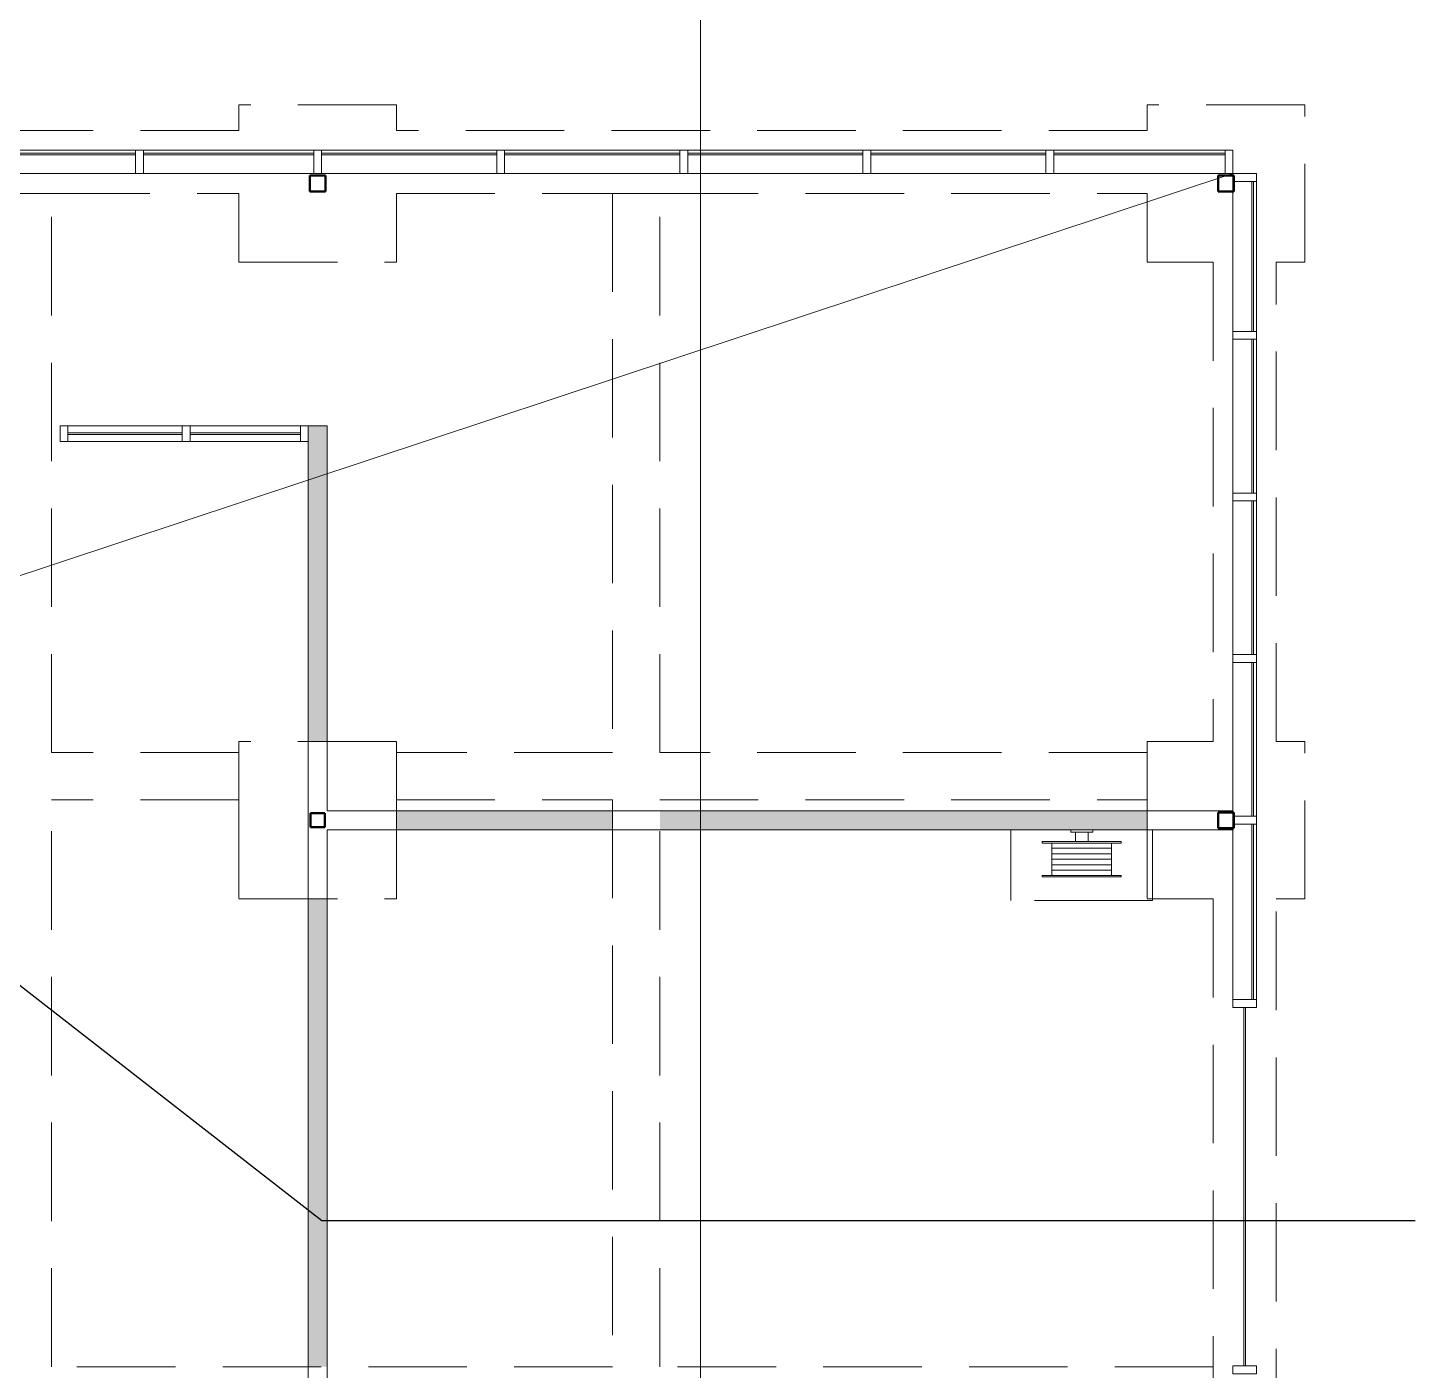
# Model space of a CAD drawing. Header units: millimetres. Extents: x 1606 to 301010, y -5142 to 244250.
# Drawn here: x 116413 to 125221, y 227203 to 235727 of the extents above; entities that cross this region are included whole.
import ezdxf

# ---------------------------------------------------------------- set-up
doc = ezdxf.new("R2010")
doc.units = ezdxf.units.MM
for name, pattern in [('_SGE_Grid Line', [16250, 15000, -625, 0, -625]), ('_SGE_Hidden', [925, 625, -300]), ('Dash', [1250, 750, -500])]:
    doc.linetypes.add(name, pattern=pattern)
for name, color, linetype, lineweight in [('0-1', 7, 'Continuous', 5), ('A-DETL', 90, 'Continuous', 18), ('A-GLAZ-CURT-1', 253, 'Continuous', 9), ('A-GLAZ-CWMG-1', 253, 'Continuous', 9), ('A-WALL-1', 253, 'Continuous', 9), ('G-ANNO-TEXT-2', 250, 'Continuous', 25), ('P-SANR-FIXT-1', 253, 'Continuous', 9), ('P-SANR-FIXT-HDLN-1', 253, 'Dash', 9), ('S-BEAM-1', 7, '_SGE_Hidden', 18), ('S-BEAM-HDLN-1', 7, '_SGE_Hidden', 18), ('S-COLS', 52, 'Continuous', 18), ('S-COLS-SYMB', 171, 'Continuous', 50), ('S-FNDN-1', 32, '_SGE_Hidden', 18), ('S-GRID-1', 1, '_SGE_Grid Line', 13)]:
    doc.layers.add(name, color=color, linetype=linetype, lineweight=lineweight)
doc.layers.add('A-WALL-PATT-1', color=254, linetype='Continuous', lineweight=35, transparency=1)

# ---------------------------------------------------------------- blocks, each defined once
blk = doc.blocks.new('Rectangular Mullion - 150 x 50mm_Aluminium-8362399-WAREHOUSE SLAB PLAN')
at = {"layer": 'A-GLAZ-CWMG-1'}
for p, q in [((-50, 75), (0, 75)), ((-50, -75), (-50, 75)), ((0, 75), (-50, 75)), ((-50, 75), (-50, -45)), ((0, 75), (0, -75)), ((0, -75), (0, 75)), ((-50, -45), (-50, -55)), ((-50, -55), (-50, -75)), ((0, -75), (-50, -75)), ((-50, -75), (0, -75))]:
    blk.add_line(p, q, dxfattribs=at)
blk = doc.blocks.new('WYA_CP_Glazing Panel - CP_Front Face Glazing_150 Frame_GL1-8843588-WAREHOUSE SLAB PLAN')
at = {"layer": 'A-GLAZ-CURT-1'}
for p, q in [((540.5, 55), (-540.5, 55)), ((-540.5, 55), (-540.5, 45)), ((-540.5, 45), (-540.5, 55)), ((-540.5, 55), (540.5, 55)), ((-540.5, 45), (540.5, 45)), ((540.5, 45), (-540.5, 45)), ((540.5, 45), (540.5, 55)), ((540.5, 55), (540.5, 45))]:
    blk.add_line(p, q, dxfattribs=at)
blk = doc.blocks.new('WYA_CP_Glazing Panel - CP_Front Face Glazing_150 Frame_GL1-8843675-WAREHOUSE SLAB PLAN')
at = {"layer": 'A-GLAZ-CURT-1'}
for p, q in [((556, 55), (-556, 55)), ((-556, 55), (-556, 45)), ((-556, 45), (-556, 55)), ((-556, 55), (556, 55)), ((-556, 45), (556, 45)), ((556, 45), (-556, 45)), ((556, 45), (556, 55)), ((556, 55), (556, 45))]:
    blk.add_line(p, q, dxfattribs=at)
blk = doc.blocks.new('WYA_CP_Glazing Panel - CP_Front Face Glazing_150 Frame_GL1-8843676-WAREHOUSE SLAB PLAN')
at = {"layer": 'A-GLAZ-CURT-1'}
for p, q in [((543.5, 55), (-543.5, 55)), ((-543.5, 55), (-543.5, 45)), ((-543.5, 45), (-543.5, 55)), ((-543.5, 55), (543.5, 55)), ((-543.5, 45), (543.5, 45)), ((543.5, 45), (-543.5, 45)), ((543.5, 45), (543.5, 55)), ((543.5, 55), (543.5, 45))]:
    blk.add_line(p, q, dxfattribs=at)
blk = doc.blocks.new('Rectangular Mullion - 150 x 50mm_Aluminium-8843585-WAREHOUSE SLAB PLAN')
at = {"layer": 'A-GLAZ-CWMG-1'}
for p, q in [((80132.7, 234930.1), (80132.7, 234950.1)), ((80132.7, 234950.1), (80132.7, 234930.1)), ((81213.8, 234950.1), (80132.7, 234950.1)), ((81213.8, 234950.1), (80132.7, 234950.1)), ((80132.7, 234920.1), (80132.7, 234930.1)), ((80132.7, 234930.1), (80132.7, 234920.1)), ((80132.7, 234800.1), (80132.7, 234920.1)), ((80132.7, 234920.1), (80132.7, 234800.1)), ((81213.8, 234930.1), (81213.8, 234950.1)), ((81213.8, 234950.1), (81213.8, 234930.1)), ((81213.8, 234920.1), (81213.8, 234930.1)), ((81213.8, 234930.1), (81213.8, 234920.1)), ((81213.8, 234800.1), (81213.8, 234920.1)), ((81213.8, 234920.1), (81213.8, 234800.1)), ((80132.7, 234800.1), (81213.8, 234800.1)), ((81213.8, 234800.1), (80132.7, 234800.1))]:
    blk.add_line(p, q, dxfattribs=at)
blk = doc.blocks.new('Rectangular Mullion - 150 x 50mm_Aluminium-8843669-WAREHOUSE SLAB PLAN')
at = {"layer": 'A-GLAZ-CWMG-1'}
for p, q in [((88050.3, 234930.1), (88050.3, 234950.1)), ((88050.3, 234950.1), (88050.3, 234930.1)), ((89162.3, 234950.1), (88050.3, 234950.1)), ((89162.3, 234950.1), (88050.3, 234950.1)), ((88050.3, 234920.1), (88050.3, 234930.1)), ((88050.3, 234930.1), (88050.3, 234920.1)), ((88050.3, 234800.1), (88050.3, 234920.1)), ((88050.3, 234920.1), (88050.3, 234800.1)), ((89162.3, 234930.1), (89162.3, 234950.1)), ((89162.3, 234950.1), (89162.3, 234930.1)), ((89162.3, 234920.1), (89162.3, 234930.1)), ((89162.3, 234930.1), (89162.3, 234920.1)), ((89162.3, 234800.1), (89162.3, 234920.1)), ((89162.3, 234920.1), (89162.3, 234800.1)), ((88050.3, 234800.1), (89162.3, 234800.1)), ((89162.3, 234800.1), (88050.3, 234800.1))]:
    blk.add_line(p, q, dxfattribs=at)
blk = doc.blocks.new('Rectangular Mullion - 150 x 50mm_Aluminium-8843670-WAREHOUSE SLAB PLAN')
at = {"layer": 'A-GLAZ-CWMG-1'}
for p, q in [((92698.3, 234930.1), (92698.3, 234950.1)), ((92698.3, 234950.1), (92698.3, 234930.1)), ((93785.3, 234950.1), (92698.3, 234950.1)), ((93785.3, 234950.1), (92698.3, 234950.1)), ((92698.3, 234920.1), (92698.3, 234930.1)), ((92698.3, 234930.1), (92698.3, 234920.1)), ((92698.3, 234800.1), (92698.3, 234920.1)), ((92698.3, 234920.1), (92698.3, 234800.1)), ((93785.3, 234930.1), (93785.3, 234950.1)), ((93785.3, 234950.1), (93785.3, 234930.1)), ((93785.3, 234920.1), (93785.3, 234930.1)), ((93785.3, 234930.1), (93785.3, 234920.1)), ((93785.3, 234800.1), (93785.3, 234920.1)), ((93785.3, 234920.1), (93785.3, 234800.1)), ((92698.3, 234800.1), (93785.3, 234800.1)), ((93785.3, 234800.1), (92698.3, 234800.1))]:
    blk.add_line(p, q, dxfattribs=at)
blk = doc.blocks.new('Rectangular Mullion - 150 x 50mm_Aluminium-8362394-WAREHOUSE SLAB PLAN')
at = {"layer": 'A-GLAZ-CWMG-1'}
for p, q in [((-25, 75), (25, 75)), ((-25, -75), (-25, 75)), ((25, 75), (-25, 75)), ((-25, 75), (-25, -45)), ((25, 75), (25, -75)), ((25, -45), (25, 75)), ((-25, -45), (-25, -55)), ((-25, -55), (-25, -75)), ((25, -75), (-25, -75)), ((-25, -75), (25, -75)), ((25, -55), (25, -45)), ((25, -75), (25, -55))]:
    blk.add_line(p, q, dxfattribs=at)
blk = doc.blocks.new('WYA_CP_Glazing Panel - CP_Front Face Glazing_150 Frame_GL1-8840429-WAREHOUSE SLAB PLAN')
at = {"layer": 'A-GLAZ-CURT-1'}
for p, q in [((475.625, 55), (-475.625, 55)), ((-475.625, 55), (-475.625, 45)), ((-475.625, 45), (-475.625, 55)), ((-475.625, 55), (475.625, 55)), ((-475.625, 45), (475.625, 45)), ((475.625, 45), (-475.625, 45)), ((475.625, 45), (475.625, 55)), ((475.625, 55), (475.625, 45))]:
    blk.add_line(p, q, dxfattribs=at)
blk = doc.blocks.new('WYA_CP_Glazing Panel - CP_Front Face Glazing_150 Frame_GL1-8840430-WAREHOUSE SLAB PLAN')
at = {"layer": 'A-GLAZ-CURT-1'}
for p, q in [((488.125, 55), (-488.125, 55)), ((-488.125, 55), (-488.125, 45)), ((-488.125, 45), (-488.125, 55)), ((-488.125, 55), (488.125, 55)), ((-488.125, 45), (488.125, 45)), ((488.125, 45), (-488.125, 45)), ((488.125, 45), (488.125, 55)), ((488.125, 55), (488.125, 45))]:
    blk.add_line(p, q, dxfattribs=at)
blk = doc.blocks.new('WYA_CP_Glazing Panel - CP_Front Face Glazing_150 Frame_GL1-8840691-WAREHOUSE SLAB PLAN')
at = {"layer": 'A-GLAZ-CURT-1'}
for p, q in [((556.5, 55), (-556.5, 55)), ((-556.5, 55), (-556.5, 45)), ((-556.5, 45), (-556.5, 55)), ((-556.5, 55), (556.5, 55)), ((-556.5, 45), (556.5, 45)), ((556.5, 45), (-556.5, 45)), ((556.5, 45), (556.5, 55)), ((556.5, 55), (556.5, 45))]:
    blk.add_line(p, q, dxfattribs=at)
blk = doc.blocks.new('WYA_CP_Glazing Panel - CP_Center Glazing_GL1-8840692-WAREHOUSE SLAB PLAN')
at = {"layer": 'A-GLAZ-CURT-1'}
for p, q in [((1138.1, 5), (-1138.1, 5)), ((-1138.1, 5), (-1138.1, -5)), ((-1138.1, -5), (-1138.1, 5)), ((-1138.1, 5), (1138.1, 5)), ((1138.1, -5), (1138.1, 5)), ((1138.1, 5), (1138.1, -5)), ((-1138.1, -5), (1138.1, -5)), ((1138.1, -5), (-1138.1, -5))]:
    blk.add_line(p, q, dxfattribs=at)
blk = doc.blocks.new('Rectangular Mullion - 150 x 50mm_Aluminium-8840418-WAREHOUSE SLAB PLAN')
at = {"layer": 'A-GLAZ-CWMG-1'}
for p, q in [((93835.3, 234750.1), (93955.3, 234750.1)), ((93955.3, 234750.1), (93835.3, 234750.1)), ((93835.3, 234750.1), (93835.3, 233798.9)), ((93835.3, 233798.9), (93835.3, 234750.1)), ((93955.3, 234750.1), (93965.3, 234750.1)), ((93965.3, 234750.1), (93955.3, 234750.1)), ((93965.3, 234750.1), (93985.3, 234750.1)), ((93985.3, 234750.1), (93965.3, 234750.1)), ((93985.3, 233798.9), (93985.3, 234750.1)), ((93985.3, 233798.9), (93985.3, 234750.1)), ((93835.3, 233798.9), (93955.3, 233798.9)), ((93955.3, 233798.9), (93835.3, 233798.9)), ((93955.3, 233798.9), (93965.3, 233798.9)), ((93965.3, 233798.9), (93955.3, 233798.9)), ((93965.3, 233798.9), (93985.3, 233798.9)), ((93985.3, 233798.9), (93965.3, 233798.9))]:
    blk.add_line(p, q, dxfattribs=at)
blk = doc.blocks.new('Rectangular Mullion - 150 x 50mm_Aluminium-8840419-WAREHOUSE SLAB PLAN')
at = {"layer": 'A-GLAZ-CWMG-1'}
for p, q in [((93835.3, 233748.9), (93955.3, 233748.9)), ((93955.3, 233748.9), (93835.3, 233748.9)), ((93835.3, 233748.9), (93835.3, 232772.6)), ((93835.3, 232772.6), (93835.3, 233748.9)), ((93955.3, 233748.9), (93965.3, 233748.9)), ((93965.3, 233748.9), (93955.3, 233748.9)), ((93965.3, 233748.9), (93985.3, 233748.9)), ((93985.3, 233748.9), (93965.3, 233748.9)), ((93985.3, 232772.6), (93985.3, 233748.9)), ((93985.3, 232772.6), (93985.3, 233748.9)), ((93835.3, 232772.6), (93955.3, 232772.6)), ((93955.3, 232772.6), (93835.3, 232772.6)), ((93955.3, 232772.6), (93965.3, 232772.6)), ((93965.3, 232772.6), (93955.3, 232772.6)), ((93965.3, 232772.6), (93985.3, 232772.6)), ((93985.3, 232772.6), (93965.3, 232772.6))]:
    blk.add_line(p, q, dxfattribs=at)
blk = doc.blocks.new('Rectangular Mullion - 150 x 50mm_Aluminium-V14-WAREHOUSE SLAB PLAN')
at = {"layer": 'A-GLAZ-CWMG-1'}
for p, q in [((93835.3, 231696.4), (93955.3, 231696.4)), ((93955.3, 231696.4), (93835.3, 231696.4)), ((93835.3, 231696.4), (93835.3, 230755.1)), ((93835.3, 230755.1), (93835.3, 231696.4)), ((93955.3, 231696.4), (93965.3, 231696.4)), ((93965.3, 231696.4), (93955.3, 231696.4)), ((93965.3, 231696.4), (93985.3, 231696.4)), ((93985.3, 231696.4), (93965.3, 231696.4)), ((93985.3, 230720.1), (93985.3, 231696.4)), ((93985.3, 230720.1), (93985.3, 231696.4)), ((93835.3, 230755.1), (93835.3, 230720.1)), ((93835.3, 230720.1), (93835.3, 230755.1)), ((93835.3, 230720.1), (93955.3, 230720.1)), ((93955.3, 230720.1), (93835.3, 230720.1)), ((93955.3, 230720.1), (93965.3, 230720.1)), ((93965.3, 230720.1), (93955.3, 230720.1)), ((93965.3, 230720.1), (93985.3, 230720.1)), ((93985.3, 230720.1), (93965.3, 230720.1))]:
    blk.add_line(p, q, dxfattribs=at)
blk = doc.blocks.new('Rectangular Mullion - 150 x 50mm_Aluminium-8840671-WAREHOUSE SLAB PLAN')
at = {"layer": 'A-GLAZ-CWMG-1'}
for p, q in [((93835.3, 230670.1), (93955.3, 230670.1)), ((93955.3, 230670.1), (93835.3, 230670.1)), ((93835.3, 230670.1), (93835.3, 230635.1)), ((93835.3, 230635.1), (93835.3, 230670.1)), ((93835.3, 230635.1), (93835.3, 229557)), ((93835.3, 229557), (93835.3, 230635.1)), ((93955.3, 230670.1), (93965.3, 230670.1)), ((93965.3, 230670.1), (93955.3, 230670.1)), ((93965.3, 230670.1), (93985.3, 230670.1)), ((93985.3, 230670.1), (93965.3, 230670.1)), ((93985.3, 229557), (93985.3, 230670.1)), ((93985.3, 229557), (93985.3, 230670.1)), ((93835.3, 229557), (93955.3, 229557)), ((93955.3, 229557), (93835.3, 229557)), ((93955.3, 229557), (93965.3, 229557)), ((93965.3, 229557), (93955.3, 229557)), ((93965.3, 229557), (93985.3, 229557)), ((93985.3, 229557), (93965.3, 229557))]:
    blk.add_line(p, q, dxfattribs=at)
blk = doc.blocks.new('Rectangular Mullion - 150 x 50mm_Aluminium-V18-WAREHOUSE SLAB PLAN')
at = {"layer": 'A-GLAZ-CWMG-1'}
for p, q in [((-25, 75), (25, 75)), ((-25, -75), (-25, 75)), ((25, 75), (-25, 75)), ((-25, 75), (-25, -45)), ((25, 75), (25, -75)), ((25, 5), (25, 75)), ((25, -5), (25, 5)), ((-25, -45), (-25, -55)), ((-25, -55), (-25, -75)), ((25, -75), (-25, -75)), ((-25, -75), (25, -75)), ((25, -75), (25, -5))]:
    blk.add_line(p, q, dxfattribs=at)
blk = doc.blocks.new('Rectangular Mullion - 150 x 50mm_Aluminium-V19-WAREHOUSE SLAB PLAN')
at = {"layer": 'A-GLAZ-CWMG-1'}
for p, q in [((-25, 75), (25, 75)), ((-25, -75), (-25, 75)), ((25, 75), (-25, 75)), ((-25, 75), (-25, 5)), ((-25, 5), (-25, -5)), ((25, 75), (25, -75)), ((25, -45), (25, 75)), ((-25, -5), (-25, -75)), ((25, -75), (-25, -75)), ((-25, -75), (25, -75)), ((25, -55), (25, -45)), ((25, -75), (25, -55))]:
    blk.add_line(p, q, dxfattribs=at)
blk = doc.blocks.new('Rectangular Mullion - 150 x 50mm_Aluminium-8362403-WAREHOUSE SLAB PLAN')
at = {"layer": 'A-GLAZ-CWMG-1'}
for p, q in [((0, 75), (-50, 75)), ((-50, 75), (-50, -75)), ((-50, -45), (-50, 75)), ((-50, 75), (0, 75)), ((0, -75), (0, 75)), ((0, 75), (0, -75)), ((-50, -55), (-50, -45)), ((-50, -75), (-50, -55)), ((-50, -75), (0, -75)), ((0, -75), (-50, -75))]:
    blk.add_line(p, q, dxfattribs=at)
blk = doc.blocks.new('SE_FHR-floor based - SE_FHR-floor based-8312587-WAREHOUSE SLAB PLAN')
at = {"layer": 'P-SANR-FIXT-1'}
for p, q in [((-250, 300), (-250, 290)), ((-250, 300), (250, 300)), ((-250, 290), (250, 290)), ((-189, 85), (-189, 290)), ((189, 85), (189, 290)), ((250, 300), (250, 290)), ((-189, 257.5), (189, 257.5)), ((-189, 222.5), (189, 222.5)), ((-189, 187.5), (189, 187.5)), ((-189, 152.5), (189, 152.5)), ((-189, 117.5), (189, 117.5)), ((-250, 85), (-250, 75)), ((-250, 85), (250, 85)), ((-250, 75), (250, 75)), ((-70, 15), (-70, 0)), ((-70, 15), (70, 15)), ((-70, 0), (70, 0)), ((-40, 75), (-40, 15)), ((40, 75), (40, 15)), ((70, 15), (70, 0)), ((250, 85), (250, 75))]:
    blk.add_line(p, q, dxfattribs=at)
at = {"layer": 'P-SANR-FIXT-HDLN-1'}
for p, q in [((-450, 0), (-450, 450)), ((-450, 450), (450, 450)), ((450, 450), (450, 0)), ((450, 0), (-450, 0))]:
    blk.add_line(p, q, dxfattribs=at)
blk = doc.blocks.new('Rectangular Mullion - 100 x 50mm-8841656-WAREHOUSE SLAB PLAN')
at = {"layer": 'A-GLAZ-CWMG-1'}
for p, q in [((-50, 50), (0, 50)), ((-50, -50), (-50, 50)), ((0, 50), (-50, 50)), ((-50, 50), (-50, 5)), ((-50, 5), (-50, -5)), ((0, 50), (0, -50)), ((0, -50), (0, 50)), ((-50, -5), (-50, -50)), ((0, -50), (-50, -50)), ((-50, -50), (0, -50))]:
    blk.add_line(p, q, dxfattribs=at)
blk = doc.blocks.new('WYA_CP_Glazing Panel - CP_Center Glazing_GL1-8847998-WAREHOUSE SLAB PLAN')
at = {"layer": 'A-GLAZ-CURT-1'}
for p, q in [((362.5, 5), (-362.5, 5)), ((-362.5, 5), (-362.5, -5)), ((-362.5, -5), (-362.5, 5)), ((-362.5, 5), (362.5, 5)), ((362.5, -5), (362.5, 5)), ((362.5, 5), (362.5, -5)), ((-362.5, -5), (362.5, -5)), ((362.5, -5), (-362.5, -5))]:
    blk.add_line(p, q, dxfattribs=at)
blk = doc.blocks.new('Rectangular Mullion - 100 x 50mm-8841647-WAREHOUSE SLAB PLAN')
at = {"layer": 'A-GLAZ-CWMG-1'}
for p, q in [((86390.3, 233100.1), (86390.3, 233200.1)), ((86390.3, 233200.1), (86390.3, 233100.1)), ((86440.3, 233200.1), (86390.3, 233200.1)), ((86440.3, 233200.1), (86390.3, 233200.1)), ((87165.3, 233200.1), (86440.3, 233200.1)), ((87165.3, 233200.1), (86440.3, 233200.1)), ((87190.3, 233200.1), (87165.3, 233200.1)), ((87190.3, 233200.1), (87165.3, 233200.1)), ((86390.3, 233100.1), (86440.3, 233100.1)), ((86440.3, 233100.1), (86390.3, 233100.1)), ((86440.3, 233100.1), (87165.3, 233100.1)), ((87165.3, 233100.1), (86440.3, 233100.1)), ((87165.3, 233100.1), (87190.3, 233100.1)), ((87190.3, 233100.1), (87165.3, 233100.1))]:
    blk.add_line(p, q, dxfattribs=at)
blk = doc.blocks.new('Rectangular Mullion - 100 x 50mm-V47-WAREHOUSE SLAB PLAN')
at = {"layer": 'A-GLAZ-CWMG-1'}
for p, q in [((-25, 50), (25, 50)), ((-25, -50), (-25, 50)), ((25, 50), (-25, 50)), ((-25, 50), (-25, -50)), ((25, 50), (25, -50)), ((25, 5), (25, 50)), ((25, -5), (25, 5)), ((25, -50), (-25, -50)), ((-25, -50), (25, -50)), ((25, -50), (25, -5))]:
    blk.add_line(p, q, dxfattribs=at)
blk = doc.blocks.new('WYA_CP_Glazing Panel - CP_Center Glazing_GL1-8847999-WAREHOUSE SLAB PLAN')
at = {"layer": 'A-GLAZ-CURT-1'}
for p, q in [((350, 5), (-350, 5)), ((-350, 5), (-350, -5)), ((-350, -5), (-350, 5)), ((-350, 5), (350, 5)), ((350, -5), (350, 5)), ((350, 5), (350, -5)), ((-350, -5), (350, -5)), ((350, -5), (-350, -5))]:
    blk.add_line(p, q, dxfattribs=at)
blk = doc.blocks.new('Rectangular Mullion - 100 x 50mm-8841650-WAREHOUSE SLAB PLAN')
at = {"layer": 'A-GLAZ-CWMG-1'}
for p, q in [((87215.3, 233200.1), (87190.3, 233200.1)), ((87215.3, 233200.1), (87190.3, 233200.1)), ((87915.3, 233200.1), (87215.3, 233200.1)), ((87915.3, 233200.1), (87215.3, 233200.1)), ((87965.3, 233200.1), (87915.3, 233200.1)), ((87965.3, 233200.1), (87915.3, 233200.1)), ((87965.3, 233100.1), (87965.3, 233200.1)), ((87965.3, 233200.1), (87965.3, 233100.1)), ((87190.3, 233100.1), (87215.3, 233100.1)), ((87215.3, 233100.1), (87190.3, 233100.1)), ((87215.3, 233100.1), (87915.3, 233100.1)), ((87915.3, 233100.1), (87215.3, 233100.1)), ((87915.3, 233100.1), (87965.3, 233100.1)), ((87965.3, 233100.1), (87915.3, 233100.1))]:
    blk.add_line(p, q, dxfattribs=at)
blk = doc.blocks.new('Rectangular Mullion - 100 x 50mm-8841643-WAREHOUSE SLAB PLAN')
at = {"layer": 'A-GLAZ-CWMG-1'}
for p, q in [((-25, 50), (25, 50)), ((-25, -50), (-25, 50)), ((25, 50), (-25, 50)), ((-25, 50), (-25, 5)), ((-25, 5), (-25, -5)), ((25, 50), (25, -50)), ((25, 5), (25, 50)), ((25, -5), (25, 5)), ((-25, -5), (-25, -50)), ((25, -50), (-25, -50)), ((-25, -50), (25, -50)), ((25, -50), (25, -5))]:
    blk.add_line(p, q, dxfattribs=at)
blk = doc.blocks.new('23041_Modscape EF_ Central_V22_rvt-1-WAREHOUSE SLAB PLAN')
at = {"layer": 'A-WALL-PATT-1'}
h = blk.add_hatch(color=256, dxfattribs=at)
h.paths.add_polyline_path([(88085.3, 221185.1), (88085.3, 221380.1), (87965.3, 221380.1), (87965.3, 221185.1)])
h.paths.add_polyline_path([(88085.3, 222981.4), (88085.3, 223025.1), (87965.3, 223025.1), (87965.3, 222981.4), (88076.2, 222981.4)])
h.paths.add_polyline_path([(88085.3, 223325.1), (88085.3, 226925.1), (87965.3, 226925.1), (87965.3, 223325.1), (88066.4, 223325.1)])
h.paths.add_polyline_path([(88085.3, 227225.1), (88085.3, 230195.1), (87965.3, 230195.1), (87965.3, 227225.1), (87976, 227225.1)])
h.paths.add_polyline_path([(88059.1, 231195.1), (88085.3, 231195.1), (88085.3, 233200.1), (87965.3, 233200.1), (87965.3, 231195.1)])
h = blk.add_hatch(color=256, dxfattribs=at)
h.paths.add_polyline_path([(93290.8, 230635.1), (93290.8, 230755.1), (90197.5, 230755.1), (90197.5, 230635.1), (91402.6, 230635.1)])
h.paths.add_polyline_path([(89897.5, 230635.1), (89897.5, 230755.1), (88525.3, 230755.1), (88525.3, 230635.1)])
at = {"layer": 'A-WALL-1'}
for p, q in [((88085.3, 233200.1), (87965.3, 233200.1)), ((87965.3, 233200.1), (87965.3, 227009.1)), ((87965.3, 233200.1), (88085.3, 233200.1)), ((87965.3, 233200.1), (87965.3, 233100.1)), ((88085.3, 230755.1), (88085.3, 233200.1)), ((88085.3, 230755.1), (88085.3, 233200.1)), ((87965.3, 233100.1), (87965.3, 227009.1)), ((93835.3, 230755.1), (88085.3, 230755.1)), ((93835.3, 230755.1), (88085.3, 230755.1)), ((93835.3, 230635.1), (93835.3, 230755.1)), ((93835.3, 230755.1), (93835.3, 230635.1)), ((88085.3, 222660.1), (88085.3, 230635.1)), ((88085.3, 222660.1), (88085.3, 230635.1)), ((88085.3, 230635.1), (93835.3, 230635.1)), ((88085.3, 230635.1), (93835.3, 230635.1))]:
    blk.add_line(p, q, dxfattribs=at)
at = {"layer": 'A-GLAZ-CURT-1'}
for name, p in [('WYA_CP_Glazing Panel - CP_Front Face Glazing_150 Frame_GL1-8843588-WAREHOUSE SLAB PLAN', (86328.6, 234875.1)), ('WYA_CP_Glazing Panel - CP_Front Face Glazing_150 Frame_GL1-8843588-WAREHOUSE SLAB PLAN', (87459.7, 234875.1)), ('WYA_CP_Glazing Panel - CP_Front Face Glazing_150 Frame_GL1-8843675-WAREHOUSE SLAB PLAN', (88606.3, 234875.1)), ('WYA_CP_Glazing Panel - CP_Front Face Glazing_150 Frame_GL1-8843675-WAREHOUSE SLAB PLAN', (89768.3, 234875.1)), ('WYA_CP_Glazing Panel - CP_Front Face Glazing_150 Frame_GL1-8843675-WAREHOUSE SLAB PLAN', (90930.3, 234875.1)), ('WYA_CP_Glazing Panel - CP_Front Face Glazing_150 Frame_GL1-8843675-WAREHOUSE SLAB PLAN', (92092.3, 234875.1)), ('WYA_CP_Glazing Panel - CP_Front Face Glazing_150 Frame_GL1-8843676-WAREHOUSE SLAB PLAN', (93241.8, 234875.1)), ('WYA_CP_Glazing Panel - CP_Center Glazing_GL1-8847998-WAREHOUSE SLAB PLAN', (86802.8, 233150.1)), ('WYA_CP_Glazing Panel - CP_Center Glazing_GL1-8847999-WAREHOUSE SLAB PLAN', (87565.3, 233150.1))]:
    blk.add_blockref(name, p, dxfattribs=at)
at = {"layer": 'A-GLAZ-CURT-1', "rotation": 269.9999999999999}
for name, p in [('WYA_CP_Glazing Panel - CP_Front Face Glazing_150 Frame_GL1-8840429-WAREHOUSE SLAB PLAN', (93910.3, 234274.5)), ('WYA_CP_Glazing Panel - CP_Front Face Glazing_150 Frame_GL1-8840430-WAREHOUSE SLAB PLAN', (93910.3, 233260.7)), ('WYA_CP_Glazing Panel - CP_Front Face Glazing_150 Frame_GL1-8840430-WAREHOUSE SLAB PLAN', (93910.3, 232234.5)), ('WYA_CP_Glazing Panel - CP_Front Face Glazing_150 Frame_GL1-8840430-WAREHOUSE SLAB PLAN', (93910.3, 231208.2)), ('WYA_CP_Glazing Panel - CP_Front Face Glazing_150 Frame_GL1-8840691-WAREHOUSE SLAB PLAN', (93910.3, 230113.6)), ('WYA_CP_Glazing Panel - CP_Center Glazing_GL1-8840692-WAREHOUSE SLAB PLAN', (93910.3, 228368.9))]:
    blk.add_blockref(name, p, dxfattribs=at)
at = {"layer": 'A-GLAZ-CWMG-1'}
for name, p in [('Rectangular Mullion - 150 x 50mm_Aluminium-8843585-WAREHOUSE SLAB PLAN', (5655.4, 0)), ('Rectangular Mullion - 150 x 50mm_Aluminium-8843585-WAREHOUSE SLAB PLAN', (6786.5, 0)), ('Rectangular Mullion - 150 x 50mm_Aluminium-8843669-WAREHOUSE SLAB PLAN', (0, 0)), ('Rectangular Mullion - 150 x 50mm_Aluminium-8843669-WAREHOUSE SLAB PLAN', (1162, 0)), ('Rectangular Mullion - 150 x 50mm_Aluminium-8843669-WAREHOUSE SLAB PLAN', (2324, 0)), ('Rectangular Mullion - 150 x 50mm_Aluminium-8843669-WAREHOUSE SLAB PLAN', (3486, 0)), ('Rectangular Mullion - 150 x 50mm_Aluminium-8843670-WAREHOUSE SLAB PLAN', (0, 0)), ('Rectangular Mullion - 150 x 50mm_Aluminium-8840418-WAREHOUSE SLAB PLAN', (0, 0)), ('Rectangular Mullion - 150 x 50mm_Aluminium-8840419-WAREHOUSE SLAB PLAN', (0, 0)), ('Rectangular Mullion - 100 x 50mm-8841647-WAREHOUSE SLAB PLAN', (0, 0)), ('Rectangular Mullion - 100 x 50mm-8841650-WAREHOUSE SLAB PLAN', (0, 0)), ('Rectangular Mullion - 150 x 50mm_Aluminium-8840419-WAREHOUSE SLAB PLAN', (0, -1026.2)), ('Rectangular Mullion - 150 x 50mm_Aluminium-V14-WAREHOUSE SLAB PLAN', (0, 0)), ('Rectangular Mullion - 150 x 50mm_Aluminium-8840671-WAREHOUSE SLAB PLAN', (0, 0))]:
    blk.add_blockref(name, p, dxfattribs=at)
at = {"layer": 'A-GLAZ-CWMG-1', "extrusion": (0, 0, -1)}
for name, p, rotation in [('Rectangular Mullion - 150 x 50mm_Aluminium-8362394-WAREHOUSE SLAB PLAN', (-86894.2, 234875.1), 180), ('Rectangular Mullion - 150 x 50mm_Aluminium-8362394-WAREHOUSE SLAB PLAN', (-88025.3, 234875.1), 180), ('Rectangular Mullion - 150 x 50mm_Aluminium-8362394-WAREHOUSE SLAB PLAN', (-89187.3, 234875.1), 180), ('Rectangular Mullion - 150 x 50mm_Aluminium-8362394-WAREHOUSE SLAB PLAN', (-90349.3, 234875.1), 180), ('Rectangular Mullion - 150 x 50mm_Aluminium-8362394-WAREHOUSE SLAB PLAN', (-91511.3, 234875.1), 180), ('Rectangular Mullion - 150 x 50mm_Aluminium-8362394-WAREHOUSE SLAB PLAN', (-92673.3, 234875.1), 180), ('Rectangular Mullion - 150 x 50mm_Aluminium-8362399-WAREHOUSE SLAB PLAN', (-93835.3, 234875.1), 180), ('Rectangular Mullion - 150 x 50mm_Aluminium-8362394-WAREHOUSE SLAB PLAN', (-93910.3, 233773.9), 270.0000000000001), ('Rectangular Mullion - 100 x 50mm-V47-WAREHOUSE SLAB PLAN', (-86415.3, 233150.1), 180), ('Rectangular Mullion - 100 x 50mm-8841643-WAREHOUSE SLAB PLAN', (-87190.3, 233150.1), 180), ('Rectangular Mullion - 100 x 50mm-8841656-WAREHOUSE SLAB PLAN', (-87965.3, 233150.1), 180), ('Rectangular Mullion - 150 x 50mm_Aluminium-8362394-WAREHOUSE SLAB PLAN', (-93910.3, 232747.6), 270.0000000000001), ('Rectangular Mullion - 150 x 50mm_Aluminium-8362394-WAREHOUSE SLAB PLAN', (-93910.3, 231721.4), 270.0000000000001), ('Rectangular Mullion - 150 x 50mm_Aluminium-8362394-WAREHOUSE SLAB PLAN', (-93910.3, 230695.1), 270.0000000000001), ('Rectangular Mullion - 150 x 50mm_Aluminium-V18-WAREHOUSE SLAB PLAN', (-93910.3, 229532), 270.0000000000001), ('Rectangular Mullion - 150 x 50mm_Aluminium-V19-WAREHOUSE SLAB PLAN', (-93910.3, 227205.9), 270.0000000000001)]:
    blk.add_blockref(name, p, dxfattribs=dict(at, rotation=rotation))
at = {"layer": 'A-GLAZ-CWMG-1', "rotation": 89.9999999999999}
blk.add_blockref('Rectangular Mullion - 150 x 50mm_Aluminium-8362403-WAREHOUSE SLAB PLAN', (93910.3, 234800.1), dxfattribs=at)
at = {"layer": 'P-SANR-FIXT-1', "rotation": 180}
blk.add_blockref('SE_FHR-floor based - SE_FHR-floor based-8312587-WAREHOUSE SLAB PLAN', (92875.3, 230635.1), dxfattribs=at)
blk = doc.blocks.new('SGE_SCL-Column-Steel-SHS - OC1 - 100x6_0 SHS-2302970-WAREHOUSE SLAB PLAN')
at = {"layer": 'S-COLS-SYMB'}
for p, q in [((-50, -50), (-50, 50)), ((-50, 50), (50, 50)), ((50, 50), (50, -50)), ((50, -50), (-50, -50))]:
    blk.add_line(p, q, dxfattribs=at)
blk = doc.blocks.new('SGE_SCL-Column-Steel-SHS - OC2 - 89x6_0 SHS-2740915-WAREHOUSE SLAB PLAN')
at = {"layer": 'S-COLS-SYMB'}
for p, q in [((-44.5, -44.5), (-44.5, 44.5)), ((-44.5, 44.5), (44.5, 44.5)), ((44.5, 44.5), (44.5, -44.5)), ((44.5, -44.5), (-44.5, -44.5))]:
    blk.add_line(p, q, dxfattribs=at)
blk = doc.blocks.new('SGE_SCL-Column-Steel-SHS - OC1 - 100x6_0 SHS-2341631-WAREHOUSE SLAB PLAN')
at = {"layer": 'S-COLS-SYMB'}
for p, q in [((-50, -50), (-50, 50)), ((-50, 50), (50, 50)), ((50, 50), (50, -50)), ((50, -50), (-50, -50))]:
    blk.add_line(p, q, dxfattribs=at)
blk = doc.blocks.new('SGE_SCL-Column-Steel-SHS - OC1 - 100x6_0 SHS-2786909-WAREHOUSE SLAB PLAN')
at = {"layer": 'S-COLS-SYMB'}
for p, q in [((-50, -50), (-50, 50)), ((-50, 50), (50, 50)), ((50, 50), (50, -50)), ((50, -50), (-50, -50))]:
    blk.add_line(p, q, dxfattribs=at)

msp = doc.modelspace()

# ---------------------------------------------------------------- linework, layer by layer
at = {"layer": 'A-DETL'}
msp.add_line((124063.5, 234800.1), (65663.5, 215450.1), dxfattribs=at)
at = {"layer": 'G-ANNO-TEXT-2'}
for p, q in [((114018, 231474.9), (118279.2, 228153.6)), ((118279.2, 228153.6), (125220.8, 228153.6))]:
    msp.add_line(p, q, dxfattribs=at)
at = {"layer": 'S-BEAM-1'}
for p, q in [((117753.5, 235075.1), (110071, 235075.1)), ((123519, 235075.1), (118753.5, 235075.1)), ((116563.2, 234675.1), (117753.5, 234675.1)), ((116563.2, 231125.1), (116563.2, 234675.1)), ((118753.5, 234675.1), (120125.7, 234675.1)), ((120125.7, 234675.1), (120125.7, 231125.1)), ((120425.7, 234675.1), (123519, 234675.1)), ((120425.7, 231125.1), (120425.7, 234675.1)), ((123938.2, 234237.8), (123938.2, 231195.1)), ((124338.2, 231195.1), (124338.2, 234237.8)), ((117753.5, 231125.1), (116563.2, 231125.1)), ((120125.7, 231125.1), (118753.5, 231125.1)), ((123519, 231125.1), (120425.7, 231125.1)), ((116563.2, 227225.1), (116563.2, 230825.1)), ((117753.5, 230825.1), (116563.2, 230825.1)), ((118753.5, 230825.1), (120125.7, 230825.1)), ((120125.7, 230825.1), (120125.7, 227225.1)), ((120425.7, 227225.1), (120425.7, 230825.1)), ((120425.7, 230825.1), (123519, 230825.1)), ((123938.2, 230195.1), (123938.2, 227225.1)), ((124338.2, 223014.6), (124338.2, 230195.1)), ((120125.7, 227225.1), (116563.2, 227225.1)), ((123938.2, 227225.1), (120425.7, 227225.1))]:
    msp.add_line(p, q, dxfattribs=at)
at = {"layer": 'S-BEAM-HDLN-1'}
for p, q in [((116263.2, 234675.1), (116563.2, 234675.1)), ((120125.7, 234675.1), (120425.7, 234675.1)), ((117753.5, 230825.1), (117753.5, 231125.1)), ((118753.5, 231125.1), (118753.5, 230825.1)), ((123519, 230825.1), (123519, 231125.1)), ((123938.2, 227225.1), (123938.2, 226925.1))]:
    msp.add_line(p, q, dxfattribs=at)
at = {"layer": 'S-FNDN-1'}
for p, q in [((118753.5, 235237.8), (117753.5, 235237.8)), ((117753.5, 235237.8), (117753.5, 235075.1)), ((118753.5, 235075.1), (118753.5, 235237.8)), ((124519, 235237.8), (123519, 235237.8)), ((123519, 235237.8), (123519, 235075.1)), ((124519, 234237.8), (124519, 235237.8)), ((117753.5, 234675.1), (117753.5, 234237.8)), ((118753.5, 234237.8), (118753.5, 234675.1)), ((123519, 234675.1), (123519, 234237.8)), ((117753.5, 234237.8), (118753.5, 234237.8)), ((123519, 234237.8), (123938.2, 234237.8)), ((124338.2, 234237.8), (124519, 234237.8)), ((118753.5, 231195.1), (117753.5, 231195.1)), ((117753.5, 231195.1), (117753.5, 231125.1)), ((118753.5, 231125.1), (118753.5, 231195.1)), ((123938.2, 231195.1), (123519, 231195.1)), ((123519, 231195.1), (123519, 231125.1)), ((124519, 231195.1), (124338.2, 231195.1)), ((124519, 230195.1), (124519, 231195.1)), ((117753.5, 230825.1), (117753.5, 230195.1)), ((118753.5, 230195.1), (118753.5, 230825.1)), ((123519, 230825.1), (123519, 230195.1)), ((117753.5, 230195.1), (118753.5, 230195.1)), ((123519, 230195.1), (123938.2, 230195.1)), ((124338.2, 230195.1), (124519, 230195.1))]:
    msp.add_line(p, q, dxfattribs=at)
at = {"layer": 'S-GRID-1'}
msp.add_line((120683.5, 241000.1), (120683.5, 121161), dxfattribs=at)

# ---------------------------------------------------------------- block references
at = {"layer": '0-1'}
msp.add_blockref('23041_Modscape EF_ Central_V22_rvt-1-WAREHOUSE SLAB PLAN', (30228.2, 0), dxfattribs=at)
at = {"layer": 'S-COLS'}
for name, p in [('SGE_SCL-Column-Steel-SHS - OC1 - 100x6_0 SHS-2302970-WAREHOUSE SLAB PLAN', (118253.5, 234737.8)), ('SGE_SCL-Column-Steel-SHS - OC1 - 100x6_0 SHS-2341631-WAREHOUSE SLAB PLAN', (124019, 234737.8)), ('SGE_SCL-Column-Steel-SHS - OC2 - 89x6_0 SHS-2740915-WAREHOUSE SLAB PLAN', (118253.5, 230695.1)), ('SGE_SCL-Column-Steel-SHS - OC1 - 100x6_0 SHS-2786909-WAREHOUSE SLAB PLAN', (124019, 230695.1))]:
    msp.add_blockref(name, p, dxfattribs=at)

doc.saveas('drawing.dxf')
